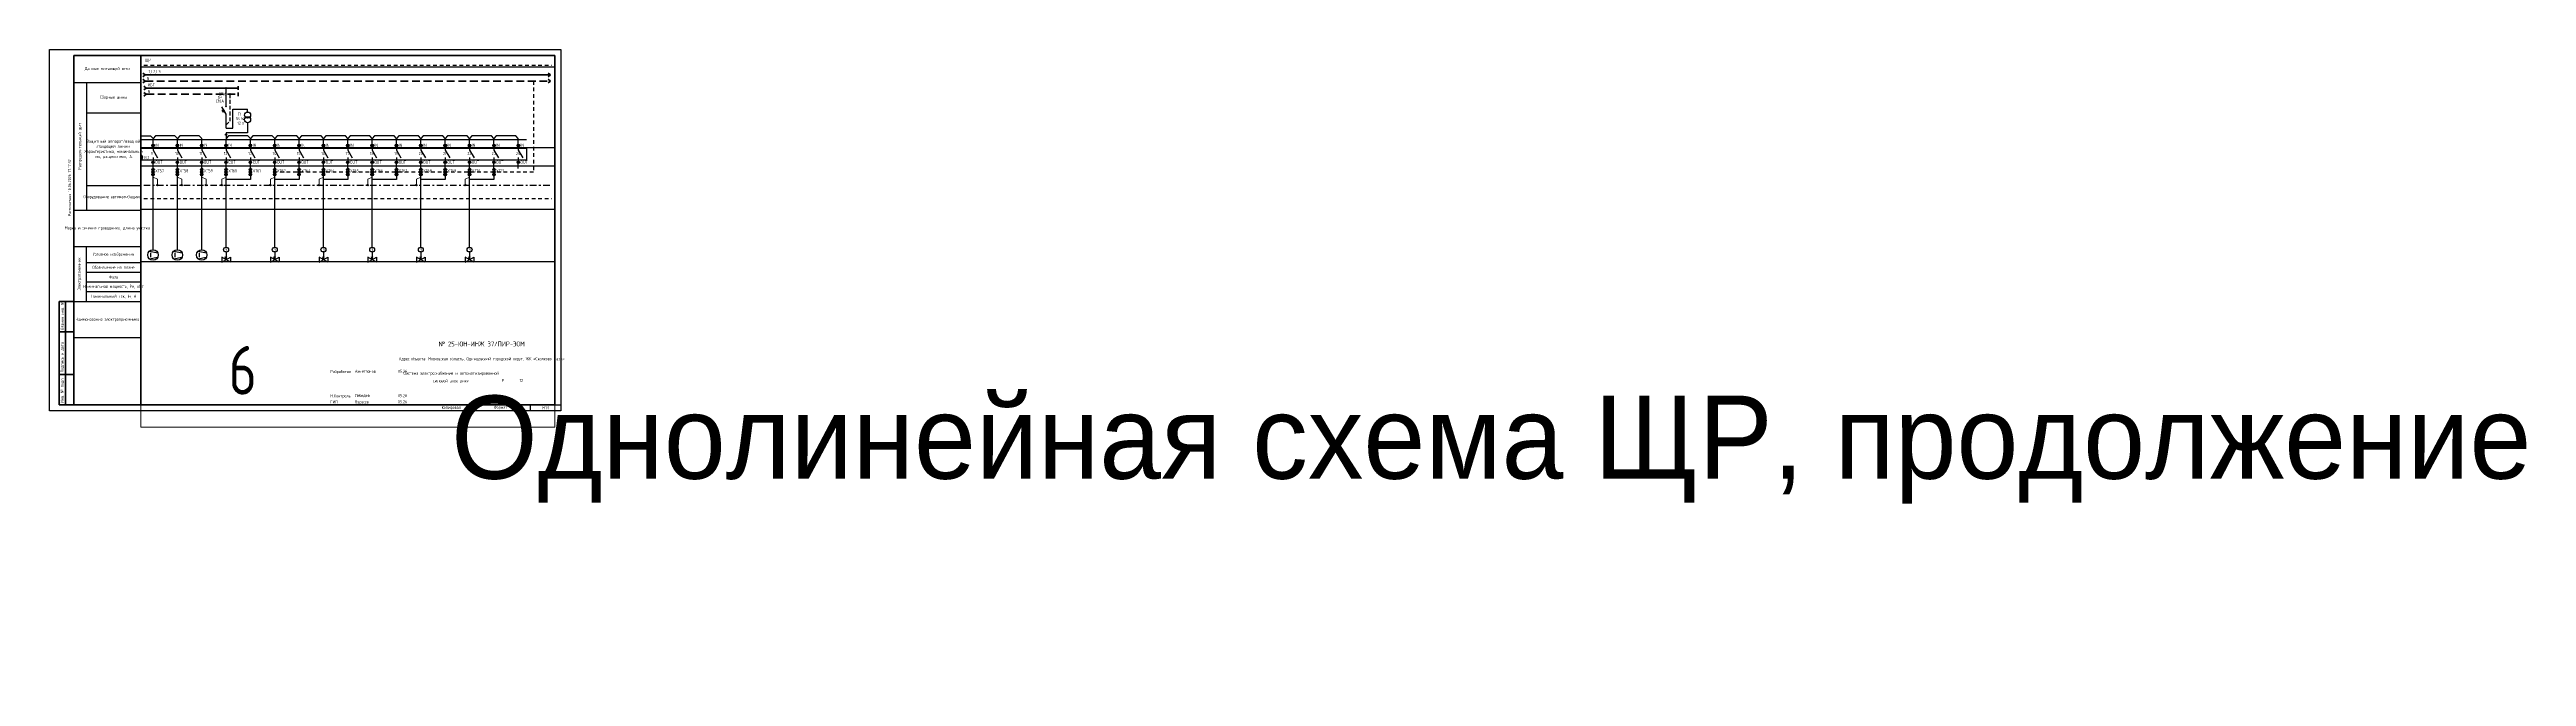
# Paper-space layout 'ЩР-1 (6)' of a CAD drawing. Header units: millimetres. Extents: x 0 to 2035, y -218 to 297.
# The model-space entities are those that its viewports show. They can reach past a viewport. Long polylines and large blocks are cut down to what shows.
import ezdxf
from ezdxf.enums import TextEntityAlignment as Align

# ---------------------------------------------------------------- set-up
doc = ezdxf.new("R2018")
doc.units = ezdxf.units.MM
for name, pattern in [('HIDDEN2', [4.7625, 3.175, -1.5875]), ('JIS_02_0.7', [1.35, 0.75, -0.6]), ('Штрихштриховая', [10.936111, 5.291667, -2.116667, 1.411111, -2.116667])]:
    doc.linetypes.add(name, pattern=pattern)
doc.layers.add('0-Область подсчета', color=152, linetype='Continuous', plot=False, transparency=0.5)
doc.layers.add('0_UNC Defpoints ЭОМ', color=6, linetype='Continuous', plot=False)
for name, color, linetype in [('0_UNC_11 Мот. Оборудование', 1, 'Continuous'), ('0_Рамка', 7, 'Continuous'), ('0_ХТ', 7, 'Continuous'), ('Нумерация QF', 7, 'Continuous')]:
    doc.layers.add(name, color=color, linetype=linetype)
doc.layers.add('_0_ PE_проводник', color=3, linetype='Штрихштриховая', lineweight=20)
doc.styles.get("Standard").update_dxf_attribs({"font": 'arial.ttf'})
doc.styles.add('UNC_A', font='GOST2304A.ttf')
doc.styles.add('UNC_GOST_Scheme', font='GOST2304A.ttf')
doc.styles.add('Unecom', font='GOST2304A.ttf', dxfattribs={"height": 2.5})
doc.styles.add('СПДС', font='isocpeur.ttf', dxfattribs={"width": 0.8, "height": 2.5})

# ---------------------------------------------------------------- blocks, each defined once
blk = doc.blocks.new('*U51')
at = {"lineweight": 60, "ltscale": 10}
for p, q in [((20, 292), (415, 292)), ((20, 5), (20, 292)), ((415, 292), (415, 5)), ((8, 90), (20, 90)), ((8, 5), (8, 90)), ((13, 90), (13, 5)), ((20, 90), (20, 5)), ((20, 90), (20, 5)), ((8, 65), (20, 65)), ((8, 30), (20, 30)), ((20, 5), (8, 5)), ((415, 5), (20, 5))]:
    blk.add_line(p, q, dxfattribs=at)
at = {"layer": '0_UNC Defpoints ЭОМ', "ltscale": 10}
blk.add_lwpolyline([(420, 0), (0, 0), (0, 297), (420, 297)], close=True, dxfattribs=at)
at = {"layer": '0_UNC Defpoints ЭОМ', "lineweight": 30}
blk.add_lwpolyline([(395, 5), (420, 5), (420, 0), (395, 0)], close=True, dxfattribs=at)
at = {"char_height": 2.5, "attachment_point": 4, "rotation": 90, "style": 'Unecom'}
for s, insert, width in [('{\\fGOST type A|b0|i1|c204|p34; }Взамен инв. №', (10.5, 65), 25), (' Подпись и дата', (10.5, 30), 35), (' Инв. № подл.', (10.5, 5), 24.419)]:
    blk.add_mtext(s, dxfattribs=dict(at, insert=insert, width=width))
at = {"style": 'Unecom'}
for s, insert, char_height, width, attachment_point, line_spacing_factor in [('Адрес объекта: Московская область, Одинцовский городской округ, ЖК «Сколково Парк»', (355, 42.5), 2.5, 115, 5, 1.5), ('№ 25-ЮН-ИНЖ 37/ПИР-ЭОМ', (355, 55), 4, 120, 5, 2), ('Разработал', (230.7, 32), 2.5, 20, 4, 2), ('Ахметзянов', (250.8, 32.5), 2.5, 19.921, 4, 2), ('05.26', (290, 32.5), 2.5, 10, 5, 2), ('Система электроснабжения и автоматизированной силовой электрики', (330, 27.5), 2.5, 70, 5, 1.5), ('Р', (372.5, 25), 2.5, 15, 5, 2), ('Н.Контроль', (230.7, 12), 2.5, 20, 4, 2), ('ГИП', (230.7, 7.3), 2.5, 20, 4, 2), ('Лебедев', (250.8, 12.5), 2.5, 19.921, 4, 2), ('Вересов', (250.8, 7), 2.5, 19.921, 4, 2), ('05.26', (290, 12.5), 2.5, 10, 5, 2), ('05.26', (290, 7.5), 2.5, 10, 5, 2)]:
    blk.add_mtext(s, dxfattribs=dict(at, insert=insert, char_height=char_height, width=width, attachment_point=attachment_point, line_spacing_factor=line_spacing_factor))
at = {"char_height": 2.5, "attachment_point": 4, "style": 'Unecom'}
for s, insert, width in [('Формат  ', (364.9, 2.6), 50), ('\\pi1; ', (250, -133.2), 20), ('\\pi1; ', (250, -133.2), 20), ('\\pxi0.4; ', (250, -133.2), 20), ('\\pi1; ', (512.5, -218.3), 20), ('\\pi1; ', (512.5, -218.3), 20), ('\\pxi0.4; ', (512.5, -218.3), 20)]:
    blk.add_mtext(s, dxfattribs=dict(at, insert=insert, width=width))
at = {"style": 'Unecom'}
blk.add_attdef('ЛИСТ_№', text='', height=2.5, dxfattribs=at).set_placement((387.5, 25), align=Align.MIDDLE_CENTER)
blk.add_attdef('КОЛ-ВО_ЛИСТОВ', text='', height=2.5, dxfattribs=at).set_placement((404.7, 23.7), align=Align.CENTER)
at = {"lineweight": 30, "flags": 104}
blk.add_attdef('ОПИСАНИЕ_ЛИСТА', text='', height=2.5, dxfattribs=at).set_placement((329.9, 12.5), align=Align.MIDDLE_CENTER)
at = {"style": 'Unecom', "flags": 8}
blk.add_attdef('ФОРМАТ_БУМАГИ', (379.4, 1.3), '', height=2.5, dxfattribs=at)
at = {"layer": '0_Рамка', "style": 'СПДС', "width": 0.8}
blk.add_text('Распечатано 18.06.2026 17:17:32', height=2.5, rotation=90, dxfattribs=at).set_placement((16.5, 160), align=Align.MIDDLE_LEFT)
at = {"layer": 'Defpoints', "insert": (330, 2.5), "char_height": 2.5, "width": 70, "attachment_point": 5, "style": 'Unecom'}
blk.add_mtext('Копировал', dxfattribs=at)
blk = doc.blocks.new('_Боковик_схема Юником')
at = {"color": 0, "lineweight": -2, "ltscale": 3}
blk.add_lwpolyline([(0, 232), (55, 232), (55, 0), (0, 0)], close=True, dxfattribs=at)
for points in [[(0, 210), (55, 210), (55, 125), (10.3, 125)], [(10.3, 210), (10.3, 105)], [(10.3, 185), (55, 185)], [(0, 105), (55, 105)], [(0, 75), (55, 75)], [(10, 75), (10, 30)], [(10, 62), (51.8, 62)], [(10, 62), (55, 62)], [(10, 54), (55, 54)], [(10, 46), (55, 46)], [(0, 30), (55, 30)], [(10, 38), (55, 38)]]:
    blk.add_lwpolyline(points, dxfattribs=at)
at = {"color": 0, "lineweight": -2, "char_height": 2.5, "attachment_point": 5, "style": 'Unecom'}
for s, insert, width in [('Данные питающей сети', (27.5, 221), 55), ('Сборные шины', (32.6, 197.5), 44.736), ('Защитный аппарат/вводной отходящей линии.\\PХарактеристика, номинальный ток, расцепитель, А.', (32.6, 155), 44.736), ('Оборудование автоматизации', (31, 115.7), 37.884), ('Марка и сечение проводника, длина участка', (27.5, 90), 55), ('Условное изображение', (32.5, 68.5), 45), ('Номинальная мощность, Рн, кВт', (32.5, 42), 45), ('Обозначение на плане', (32.5, 58), 45), ('Фаза', (32.5, 50), 45), ('Номинальный ток, Iн, А', (32.5, 34), 45), ('Наименование электроприемника', (27.5, 15), 55)]:
    blk.add_mtext(s, dxfattribs=dict(at, insert=insert, width=width))
at = {"color": 0, "lineweight": -2, "char_height": 2.5, "attachment_point": 5, "rotation": 90, "style": 'Unecom'}
for s, insert, width in [('Распределительный щит', (5.1, 157.5), 105), ('Электроприемник', (4.6, 52.5), 45)]:
    blk.add_mtext(s, dxfattribs=dict(at, insert=insert, width=width))
blk = doc.blocks.new('24-4')
for p, q in [((0, 19.8), (0, 23.7)), ((20, 19.8), (20, 23.7)), ((40, 19.8), (40, 23.7)), ((60, 19.8), (60, 23.7)), ((80, 19.8), (80, 23.7)), ((100, 19.8), (100, 23.7)), ((120, 19.8), (120, 23.7)), ((140, 19.8), (140, 23.7)), ((160, 19.8), (160, 23.7)), ((180, 19.8), (180, 23.7)), ((200, 19.8), (200, 23.7)), ((220, 19.8), (220, 23.7)), ((240, 19.8), (240, 23.7)), ((260, 19.8), (260, 23.7)), ((280, 19.8), (280, 23.7)), ((300, 19.8), (300, 23.7)), ((0, 17.8), (0, 15)), ((0, 15), (3.7, 8.6)), ((0, 9), (0, 5.9)), ((0, 0), (0, 3.9)), ((20, 17.8), (20, 15)), ((20, 15), (23.7, 8.6)), ((20, 9), (20, 5.9)), ((20, 0), (20, 3.9)), ((40, 17.8), (40, 15)), ((40, 15), (43.7, 8.6)), ((40, 9), (40, 5.9)), ((40, 0), (40, 3.9)), ((60, 17.8), (60, 15)), ((60, 15), (63.7, 8.6)), ((60, 9), (60, 5.9)), ((60, 0), (60, 3.9)), ((80, 17.8), (80, 15)), ((80, 15), (83.7, 8.6)), ((80, 9), (80, 5.9)), ((80, 0), (80, 3.9)), ((100, 17.8), (100, 15)), ((100, 15), (103.7, 8.6)), ((100, 9), (100, 5.9)), ((100, 0), (100, 3.9)), ((120, 17.8), (120, 15)), ((120, 15), (123.7, 8.6)), ((120, 9), (120, 5.9)), ((120, 0), (120, 3.9)), ((140, 17.8), (140, 15)), ((140, 15), (143.7, 8.6)), ((140, 9), (140, 5.9)), ((140, 0), (140, 3.9)), ((160, 17.8), (160, 15)), ((160, 15), (163.7, 8.6)), ((160, 9), (160, 5.9)), ((160, 0), (160, 3.9)), ((180, 17.8), (180, 15)), ((180, 15), (183.7, 8.6)), ((180, 9), (180, 5.9)), ((180, 0), (180, 3.9)), ((200, 17.8), (200, 15)), ((200, 15), (203.7, 8.6)), ((200, 9), (200, 5.9)), ((200, 0), (200, 3.9)), ((220, 17.8), (220, 15)), ((220, 15), (223.7, 8.6)), ((220, 9), (220, 5.9)), ((220, 0), (220, 3.9)), ((240, 17.8), (240, 15)), ((240, 15), (243.7, 8.6)), ((240, 9), (240, 5.9)), ((240, 0), (240, 3.9)), ((260, 17.8), (260, 15)), ((260, 15), (263.7, 8.6)), ((260, 9), (260, 5.9)), ((260, 0), (260, 3.9)), ((280, 17.8), (280, 15)), ((280, 15), (283.7, 8.6)), ((280, 9), (280, 5.9)), ((280, 0), (280, 3.9)), ((300, 17.8), (300, 15)), ((300, 15), (303.7, 8.6)), ((300, 9), (300, 5.9)), ((300, 0), (300, 3.9))]:
    blk.add_line(p, q)
for points in [[(-10, 16.7), (306.8, 16.7)], [(306.8, 6.7), (-9.9, 6.7)], [(306.8, 16.7), (306.8, 6.7)]]:
    blk.add_lwpolyline(points)
at = {"linetype": 'ByBlock', "lineweight": -2}
for points in [[(1.1, 19.4), (-1.1, 18.3)], [(1.1, 4.3), (-1.1, 5.4)], [(21.1, 19.4), (18.9, 18.3)], [(21.1, 4.3), (18.9, 5.4)], [(41.1, 19.4), (38.9, 18.3)], [(41.1, 4.3), (38.9, 5.4)], [(61.1, 19.4), (58.9, 18.3)], [(61.1, 4.3), (58.9, 5.4)], [(81.1, 19.4), (78.9, 18.3)], [(81.1, 4.3), (78.9, 5.4)], [(101.1, 19.4), (98.9, 18.3)], [(101.1, 4.3), (98.9, 5.4)], [(121.1, 19.4), (118.9, 18.3)], [(121.1, 4.3), (118.9, 5.4)], [(141.1, 19.4), (138.9, 18.3)], [(141.1, 4.3), (138.9, 5.4)], [(161.1, 19.4), (158.9, 18.3)], [(161.1, 4.3), (158.9, 5.4)], [(181.1, 19.4), (178.9, 18.3)], [(181.1, 4.3), (178.9, 5.4)], [(201.1, 19.4), (198.9, 18.3)], [(201.1, 4.3), (198.9, 5.4)], [(221.1, 19.4), (218.9, 18.3)], [(221.1, 4.3), (218.9, 5.4)], [(241.1, 19.4), (238.9, 18.3)], [(241.1, 4.3), (238.9, 5.4)], [(261.1, 19.4), (258.9, 18.3)], [(261.1, 4.3), (258.9, 5.4)], [(281.1, 19.4), (278.9, 18.3)], [(281.1, 4.3), (278.9, 5.4)], [(301.1, 19.4), (298.9, 18.3)], [(301.1, 4.3), (298.9, 5.4)]]:
    blk.add_lwpolyline(points, dxfattribs=at)
for centre in [(0, 18.8), (0, 4.9), (20, 18.8), (20, 4.9), (40, 18.8), (40, 4.9), (60, 18.8), (60, 4.9), (80, 18.8), (80, 4.9), (100, 18.8), (100, 4.9), (120, 18.8), (120, 4.9), (140, 18.8), (140, 4.9), (160, 18.8), (160, 4.9), (180, 18.8), (180, 4.9), (200, 18.8), (200, 4.9), (220, 18.8), (220, 4.9), (240, 18.8), (240, 4.9), (260, 18.8), (260, 4.9), (280, 18.8), (280, 4.9), (300, 18.8), (300, 4.9)]:
    blk.add_circle(centre, 1)
blk.add_open_spline([(-10, 16.7), (-12.6, 12.9), (-6.6, 10.3), (-9.9, 6.7), (-9.9, 6.7)], degree=3)
at = {"char_height": 2.5, "attachment_point": 1, "style": 'UNC_A'}
for s, width, heights, insert in [('9', 4.985, [3.08], (-1.8, 13.5)), ('IN', 3.09, [3.08], (1.8, 20.3)), ('OUT', 4.68, [3.08], (1.8, 6.3)), ('10', 4.985, [3.08], (18.2, 13.5)), ('IN', 3.09, [3.08], (21.8, 20.3)), ('OUT', 4.68, [3.08], (21.8, 6.3)), ('11', 4.985, [3.08], (38.2, 13.5)), ('IN', 3.09, [3.08], (41.8, 20.3)), ('OUT', 4.68, [3.08], (41.8, 6.3)), ('12', 4.985, [3.08], (58.2, 13.5)), ('IN', 3.09, [3.08], (61.8, 20.3)), ('OUT', 4.68, [3.08], (61.8, 6.3)), ('13', 4.985, [3.08], (78.2, 13.5)), ('IN', 3.09, [3.08], (81.8, 20.3)), ('OUT', 4.68, [3.08], (81.8, 6.3)), ('14', 4.985, [3.08], (98.2, 13.5)), ('IN', 3.09, [3.08], (101.8, 20.3)), ('OUT', 4.68, [3.08], (101.8, 6.3)), ('15', 4.985, [3.08], (118.2, 13.5)), ('IN', 3.09, [3.08], (121.8, 20.3)), ('OUT', 4.68, [3.08], (121.8, 6.3)), ('16', 4.985, [3.08], (138.2, 13.5)), ('IN', 3.09, [3.08], (141.8, 20.3)), ('OUT', 4.68, [3.08], (141.8, 6.3)), ('17', 4.985, [3.08], (158.2, 13.5)), ('IN', 3.09, [3.08], (161.8, 20.3)), ('OUT', 4.68, [3.08], (161.8, 6.3)), ('18', 14.312, [4.09], (178.2, 13.5)), ('IN', 3.09, [3.08], (181.8, 20.3)), ('OUT', 4.68, [3.08], (181.8, 6.3)), ('19', 4.985, [3.08], (198.2, 13.5)), ('IN', 3.09, [3.08], (201.8, 20.3)), ('OUT', 4.68, [3.08], (201.8, 6.3)), ('20', 4.985, [3.08], (218.2, 13.5)), ('IN', 3.09, [3.08], (221.8, 20.3)), ('OUT', 4.68, [3.08], (221.8, 6.3)), ('21', 4.985, [3.08], (238.2, 13.5)), ('IN', 3.09, [3.08], (241.8, 20.3)), ('OUT', 4.68, [3.08], (241.8, 6.3)), ('22', 4.985, [3.08], (258.2, 13.5)), ('IN', 3.09, [3.08], (261.8, 20.3)), ('OUT', 4.68, [3.08], (261.8, 6.3)), ('23', 4.985, [3.08], (278.2, 13.5)), ('IN', 3.09, [3.08], (281.8, 20.3)), ('OUT', 4.68, [3.08], (281.8, 6.3)), ('24', 4.985, [3.08], (298.2, 13.5)), ('IN', 3.09, [3.08], (301.8, 20.3)), ('OUT', 4.68, [3.08], (301.8, 6.3))]:
    blk.add_mtext_dynamic_manual_height_columns(s, width=width, gutter_width=12.5, heights=heights, dxfattribs=dict(at, insert=insert))
blk = doc.blocks.new('*U269')
at = {"lineweight": 40}
for p, q in [((0, 0), (-2, 1.5)), ((0, 0), (-2, -1.5)), ((332.8, 0), (330.8, 1.5)), ((332.8, 0), (330.8, -1.5)), ((0, -5), (-2, -3.5)), ((0, -5), (-2, -6.5)), ((332.8, -5), (330.8, -3.5)), ((332.8, -5), (330.8, -6.5))]:
    blk.add_line(p, q, dxfattribs=at)
at = {"linetype": 'ByBlock', "lineweight": 40}
blk.add_lwpolyline([(0, 0), (332.8, 0)], dxfattribs=at)
at = {"color": 4, "linetype": 'HIDDEN2', "lineweight": 40, "ltscale": 2}
blk.add_lwpolyline([(0, -5), (332.8, -5)], dxfattribs=at)
at = {"insert": (1.2, -1.6), "char_height": 2.5, "attachment_point": 1, "style": 'UNC_A'}
blk.add_mtext_dynamic_manual_height_columns('N', width=3.844, gutter_width=12.5, heights=[0], dxfattribs=at)
at = {"style": 'UNC_A'}
blk.add_attdef('ЛИНИЯ', (1, 1.5), '', height=2.5, dxfattribs=at)
blk = doc.blocks.new('*U89')
at = {"color": 0}
for p, q in [((-1.7, 1.8), (2.3, 1.1)), ((-1, -1), (-1, 1)), ((-1.7, -1.8), (2.2, -1.1))]:
    blk.add_line(p, q, dxfattribs=at)
blk.add_circle((0, 0), 2.5, dxfattribs=at)
at = {"color": 18, "true_color": 0x000000, "style": 'Unecom'}
blk.add_attdef('V.', (-0.8, 5.8), '', height=2.5, dxfattribs=at)
blk = doc.blocks.new('XT')
at = {"color": 32, "true_color": 0xcd6928}
for p, q in [((0.8, 0), (-1, -1.8)), ((1, -0.2), (-0.8, -2))]:
    blk.add_line(p, q, dxfattribs=at)
at = {"color": 5}
for p, q in [((0.8, -2), (-1, -3.8)), ((1, -2.2), (-0.8, -4))]:
    blk.add_line(p, q, dxfattribs=at)
at = {"color": 3}
for p, q in [((0.8, -4), (-1, -5.8)), ((1, -4.2), (-0.8, -6))]:
    blk.add_line(p, q, dxfattribs=at)
at = {"color": 32, "true_color": 0xcd6928}
blk.add_circle((0, -1), 1, dxfattribs=at)
at = {"color": 5}
blk.add_circle((0, -3), 1, dxfattribs=at)
at = {"color": 3}
blk.add_circle((0, -5), 1, dxfattribs=at)
at = {"style": 'UNC_A'}
blk.add_attdef('1', (1.7, 0.1), '', height=2.5, dxfattribs=at)
blk = doc.blocks.new('*U234')
at = {"color": 0, "linetype": 'ByBlock'}
for p, q in [((-1.3, 2.3), (1.3, -2.3)), ((-1.3, -2.3), (1.3, 2.3)), ((1.3, 2.3), (-1.3, 2.3)), ((0, 0), (1.5, 0.4)), ((3.9, 0), (0, 0)), ((0, 0), (1.5, -0.4)), ((1.3, -2.3), (-1.3, -2.3))]:
    blk.add_line(p, q, dxfattribs=at)
blk.add_circle((5.2, 0), 1.3, dxfattribs=at)
at = {"color": 0, "linetype": 'ByBlock', "style": 'UNC_GOST_Scheme'}
blk.add_text('Э', height=1.73, rotation=270, dxfattribs=at).set_placement((5.2, 0), align=Align.MIDDLE_CENTER)
at = {"color": 18, "true_color": 0x000000, "style": 'Unecom'}
blk.add_attdef('EK.', (-1.6, 7.7), '', height=2.5, dxfattribs=at)
blk = doc.blocks.new('*U306')
for p, q in [((0, -42.8), (-3.5, -36.7)), ((-0.4, -36.6), (0.4, -35.9)), ((0.4, -36.6), (-0.4, -35.9)), ((0, -36.3), (0, -21.3)), ((0, -54.3), (0, -42.8))]:
    blk.add_line(p, q)
at = {"color": 4, "linetype": 'HIDDEN2'}
for p in [(3, -26.3), (0, -51.6)]:
    blk.add_line(p, (3, -48.6), dxfattribs=at)
blk.add_lwpolyline([(-2.1, -41.1), (-3.1, -39.4), (-2.3, -38.9), (-1.3, -40.6)], close=True)
for centre in [(0, -21.3), (3, -26.3)]:
    blk.add_circle(centre, 0.5)
at = {"insert": (-6.2, -24.9), "char_height": 2.5, "attachment_point": 1, "style": 'Unecom'}
blk.add_mtext_dynamic_manual_height_columns('\\pxql;QF', width=5.707, gutter_width=12.5, heights=[4.37], dxfattribs=at)
at = {"style": 'Unecom'}
for tag, p in [('P', (-3.4, -30.4)), ('A', (-1.7, -33.3))]:
    blk.add_attdef(tag, text='', height=2.5, dxfattribs=at).set_placement(p, align=Align.RIGHT)
blk.add_attdef('N', (-3.2, -27.4), '', height=2.5, dxfattribs=at)
blk = doc.blocks.new('*U307')
at = {"lineweight": 40}
for p, q in [((0, 0), (-2, 1.5)), ((0, 0), (-2, -1.5)), ((0, -5), (-2, -3.5)), ((0, -5), (-2, -6.5))]:
    blk.add_line(p, q, dxfattribs=at)
at = {"linetype": 'ByBlock', "lineweight": 40}
for points in [[(0, 0), (75.4, 0)], [(75.4, 1.5), (75.4, -1.5)], [(75.4, -3.5), (75.4, -6.5)]]:
    blk.add_lwpolyline(points, dxfattribs=at)
at = {"color": 4, "linetype": 'HIDDEN2', "lineweight": 40, "ltscale": 2}
blk.add_lwpolyline([(0, -5), (75.4, -5)], dxfattribs=at)
at = {"insert": (1.2, -1.6), "char_height": 2.5, "attachment_point": 1, "style": 'UNC_A'}
blk.add_mtext_dynamic_manual_height_columns('N', width=3.844, gutter_width=12.5, heights=[0], dxfattribs=at)
at = {"style": 'UNC_A'}
blk.add_attdef('ЛИНИЯ', (1, 1.5), '', height=2.5, dxfattribs=at)
blk = doc.blocks.new('БП')
at = {"color": 0, "lineweight": 25}
for p, q in [((0, -2.5), (0, 0)), ((0, -11.3), (0, -13.8))]:
    blk.add_line(p, q, dxfattribs=at)
for centre in [(0, -5), (0, -8.8)]:
    blk.add_circle(centre, 2.5, dxfattribs=at)
at = {"lineweight": 25, "char_height": 2.5, "attachment_point": 1, "style": 'UNC_A'}
for s, width, insert in [('T', 2.5, (-8.1, -3)), ('W', 2.482, (-5.4, -6.6)), ('V', 2.598, (-4.9, -10.5))]:
    blk.add_mtext_dynamic_manual_height_columns(s, width=width, gutter_width=12.5, heights=[0], dxfattribs=dict(at, insert=insert))
at = {"lineweight": 25, "style": 'UNC_A'}
for tag, p in [('W', (-6, -9.1)), ('V', (-5.6, -12.9))]:
    blk.add_attdef(tag, text='', height=2.5, dxfattribs=at).set_placement(p, align=Align.RIGHT)
blk.add_attdef('N', (-6.2, -5.5), '', height=2.5, dxfattribs=at)

msp = doc.modelspace()

# ---------------------------------------------------------------- linework, layer by layer
at = {"color": 6}
for points in [[(1755, 1577.99), (1415, 1577.99), (1415, 1290.99), (1755, 1290.99), (1755, 1577.99)], [(2095, 1577.99), (1755, 1577.99), (1755, 1290.99), (2095, 1290.99), (2095, 1577.99)], [(2435, 1577.99), (2095, 1577.99), (2095, 1290.99), (2435, 1290.99), (2435, 1577.99)]]:
    msp.add_lwpolyline(points, dxfattribs=at)
at = {"linetype": 'JIS_02_0.7', "ltscale": 4}
for points in [[(1757.499, 1570.16), (2092.679, 1570.16)], [(1757.499, 1460.471), (2092.679, 1460.471)]]:
    msp.add_lwpolyline(points, dxfattribs=at)
at = {"color": 4, "linetype": 'JIS_02_0.7', "ltscale": 4}
msp.add_lwpolyline([(2077.582, 1557.041), (2077.582, 1482.249), (1865, 1482.248)], dxfattribs=at)
for points in [[(1825, 1518.239), (1830.644, 1518.239), (1830.644, 1534.046), (1842.703, 1534.046)], [(1755.059, 1511.949), (1763, 1511.949), (1765, 1509.949), (1765, 1508.949)], [(1785, 1508.949), (1785, 1509.949), (1783, 1511.949), (1767, 1511.949), (1765, 1509.949), (1765, 1508.949)], [(1805, 1508.949), (1805, 1509.949), (1803, 1511.949), (1787, 1511.949), (1785, 1509.949), (1785, 1508.949)], [(1842.703, 1520.626), (1842.703, 1514.517), (1825, 1514.517), (1825, 1513.081)], [(1825, 1513.081), (1825, 1508.949)], [(1845, 1508.949), (1845, 1509.949), (1843, 1511.949), (1827, 1511.949), (1825, 1509.949), (1825, 1508.949)], [(1865, 1508.949), (1865, 1509.949), (1863, 1511.949), (1847, 1511.949), (1845, 1509.949), (1845, 1508.949)], [(1885, 1508.949), (1885, 1509.949), (1883, 1511.949), (1867, 1511.949), (1865, 1509.949), (1865, 1508.949)], [(1905, 1508.949), (1905, 1509.949), (1903, 1511.949), (1887, 1511.949), (1885, 1509.949), (1885, 1508.949)], [(1925, 1508.949), (1925, 1509.949), (1923, 1511.949), (1907, 1511.949), (1905, 1509.949), (1905, 1508.949)], [(1945, 1508.949), (1945, 1509.949), (1943, 1511.949), (1927, 1511.949), (1925, 1509.949), (1925, 1508.949)], [(1965, 1508.949), (1965, 1509.949), (1963, 1511.949), (1947, 1511.949), (1945, 1509.949), (1945, 1508.949)], [(1985, 1508.949), (1985, 1509.949), (1983, 1511.949), (1967, 1511.949), (1965, 1509.949), (1965, 1508.949)], [(2005, 1508.949), (2005, 1509.949), (2003, 1511.949), (1987, 1511.949), (1985, 1509.949), (1985, 1508.949)], [(2025, 1508.949), (2025, 1509.949), (2023, 1511.949), (2007, 1511.949), (2005, 1509.949), (2005, 1508.949)], [(2045, 1508.949), (2045, 1509.949), (2043, 1511.949), (2027, 1511.949), (2025, 1509.949), (2025, 1508.949)], [(2065, 1508.949), (2065, 1509.949), (2063, 1511.949), (2047, 1511.949), (2045, 1509.949), (2045, 1508.949)], [(1764.998, 1418.422), (1765, 1481.249)], [(1764.998, 1418.422), (1765, 1481.249)], [(1784.998, 1418.422), (1785, 1481.249)], [(1784.998, 1418.422), (1785, 1481.249)], [(1804.998, 1418.422), (1805, 1481.249)], [(1804.998, 1418.422), (1805, 1481.249)], [(1824.998, 1420.486), (1825, 1481.249)], [(1845, 1481.252), (1845, 1476.252), (1825, 1476.252)], [(1864.998, 1420.486), (1865, 1481.249)], [(1885, 1481.252), (1885, 1476.252), (1865, 1476.252)], [(1904.998, 1420.486), (1905, 1481.249)], [(1925, 1481.252), (1925, 1476.252), (1905, 1476.252)], [(1944.998, 1420.486), (1945, 1481.249)], [(1965, 1481.252), (1965, 1476.252), (1945, 1476.252)], [(1984.998, 1420.486), (1985, 1481.249)], [(2005, 1481.252), (2005, 1476.252), (1985, 1476.252)], [(2024.998, 1420.486), (2025, 1481.249)], [(2045, 1481.252), (2045, 1476.252), (2025, 1476.252)]]:
    msp.add_lwpolyline(points)
at = {"color": 1}
msp.add_lwpolyline([(1755.059, 1508.949), (2071.828, 1508.949)], dxfattribs=at)
at = {"color": 3, "linetype": 'Штрихштриховая'}
msp.add_lwpolyline([(1757.499, 1471.568), (2092.679, 1471.568)], dxfattribs=at)
at = {"color": 0, "linetype": 'ByBlock', "lineweight": -3}
for centre in [(1825, 1513.081), (1768.573, 1471.545), (1788.573, 1471.545), (1808.573, 1471.545), (1821.43, 1471.543), (1861.43, 1471.543), (1901.43, 1471.543), (1941.43, 1471.543), (1981.43, 1471.543), (2021.43, 1471.543)]:
    msp.add_circle(centre, 0.575, dxfattribs=at)
at = {"layer": '0-Область подсчета'}
for points in [[(147.309, 1584.367), (6296.248, 1584.367), (6296.248, 1408.375), (147.309, 1408.375)], [(150.349, 1568.697), (6220.211, 1568.697), (6220.211, 1502.163), (150.349, 1502.163)], [(142.142, 1487.401), (6300.609, 1487.401), (6300.609, 1451.513), (142.142, 1451.513)]]:
    msp.add_lwpolyline(points, close=True, dxfattribs=at)
at = {"layer": '_0_ PE_проводник'}
for points in [[(1768.573, 1471.545), (1768.573, 1476.313), (1765, 1477.936)], [(1788.573, 1471.545), (1788.573, 1476.313), (1785, 1477.936)], [(1808.573, 1471.545), (1808.573, 1476.313), (1805, 1477.936)], [(1821.43, 1471.543), (1821.427, 1476.311), (1825, 1477.936)], [(1861.43, 1471.543), (1861.427, 1476.311), (1865, 1477.936)], [(1901.43, 1471.543), (1901.427, 1476.311), (1905, 1477.936)], [(1941.43, 1471.543), (1941.427, 1476.311), (1945, 1477.936)], [(1981.43, 1471.543), (1981.427, 1476.311), (1985, 1477.936)], [(2021.43, 1471.543), (2021.427, 1476.311), (2025, 1477.936)]]:
    msp.add_lwpolyline(points, dxfattribs=at)

# ---------------------------------------------------------------- block references
for name, p, values in [('*U269', (1758.671, 1562.041), {'ЛИНИЯ': 'L1,L2,L3'}), ('*U307', (1759.499, 1551.207), {'ЛИНИЯ': 'ИБП'})]:
    msp.add_blockref(name, p).add_auto_attribs(values)
at = {"color": 1}
ref = msp.add_blockref('*U306', (1825, 1572.547), dxfattribs=at)
ref.add_attrib('P', '1P', dxfattribs={"height": 2.5, "style": 'Unecom'}).set_placement((1821.604, 1542.113), align=Align.RIGHT)
ref.add_attrib('A', 'С10А', dxfattribs={"height": 2.5, "style": 'Unecom'}).set_placement((1823.297, 1539.267), align=Align.RIGHT)
at = {"color": 244, "true_color": 0x991b1e}
msp.add_blockref('БП', (1842.703, 1534.046), dxfattribs=at).add_auto_attribs({'N': '1', 'W': '54', 'V': '12'})
msp.add_blockref('24-4', (1765, 1485.249))
ref = msp.add_blockref('XT', (1765, 1485.248))
ref.add_attrib('1', 'XT', (1766.748, 1482.006), dxfattribs={"height": 2.5, "style": 'UNC_A'})
ref = msp.add_blockref('XT', (1785, 1485.248))
ref.add_attrib('1', 'XT', (1786.748, 1482.006), dxfattribs={"height": 2.5, "style": 'UNC_A'})
ref = msp.add_blockref('XT', (1805, 1485.248))
ref.add_attrib('1', 'XT', (1806.748, 1482.006), dxfattribs={"height": 2.5, "style": 'UNC_A'})
ref = msp.add_blockref('XT', (1825, 1485.248))
ref.add_attrib('1', 'XT', (1826.748, 1482.006), dxfattribs={"height": 2.5, "style": 'UNC_A'})
ref = msp.add_blockref('XT', (1845, 1485.248))
ref.add_attrib('1', 'XT', (1846.748, 1482.006), dxfattribs={"height": 2.5, "style": 'UNC_A'})
ref = msp.add_blockref('XT', (1865, 1485.248))
ref.add_attrib('1', 'XT', (1866.748, 1482.006), dxfattribs={"height": 2.5, "style": 'UNC_A'})
ref = msp.add_blockref('XT', (1885, 1485.248))
ref.add_attrib('1', 'XT', (1886.748, 1482.006), dxfattribs={"height": 2.5, "style": 'UNC_A'})
ref = msp.add_blockref('XT', (1905, 1485.248))
ref.add_attrib('1', 'XT', (1906.748, 1482.006), dxfattribs={"height": 2.5, "style": 'UNC_A'})
ref = msp.add_blockref('XT', (1925, 1485.248))
ref.add_attrib('1', 'XT', (1926.748, 1482.006), dxfattribs={"height": 2.5, "style": 'UNC_A'})
ref = msp.add_blockref('XT', (1945, 1485.248))
ref.add_attrib('1', 'XT', (1946.748, 1482.006), dxfattribs={"height": 2.5, "style": 'UNC_A'})
ref = msp.add_blockref('XT', (1965, 1485.248))
ref.add_attrib('1', 'XT', (1966.748, 1482.006), dxfattribs={"height": 2.5, "style": 'UNC_A'})
ref = msp.add_blockref('XT', (1985, 1485.248))
ref.add_attrib('1', 'XT', (1986.748, 1482.006), dxfattribs={"height": 2.5, "style": 'UNC_A'})
ref = msp.add_blockref('XT', (2005, 1485.248))
ref.add_attrib('1', 'XT', (2006.748, 1482.006), dxfattribs={"height": 2.5, "style": 'UNC_A'})
ref = msp.add_blockref('XT', (2025, 1485.248))
ref.add_attrib('1', 'XT', (2026.748, 1482.006), dxfattribs={"height": 2.5, "style": 'UNC_A'})
ref = msp.add_blockref('XT', (2045, 1485.248))
ref.add_attrib('1', 'XT', (2046.748, 1482.006), dxfattribs={"height": 2.5, "style": 'UNC_A'})
at = {"color": 4, "xscale": 1.723700648534968, "yscale": 1.723700648534968, "zscale": 1.723700648534968}
for p in [(1765, 1414.092), (1785, 1414.092), (1805, 1414.092)]:
    msp.add_blockref('*U89', p, dxfattribs=at)
at = {"layer": '0_UNC_11 Мот. Оборудование', "color": 1, "xscale": 1.561594362421454, "yscale": 1.561594362421454, "zscale": 1.561594362421454, "rotation": 90}
for p in [(1824.998, 1410.328), (1864.998, 1410.328), (1904.998, 1410.328), (1944.998, 1410.328), (1984.998, 1410.328), (2024.998, 1410.328)]:
    msp.add_blockref('*U234', p, dxfattribs=at)

# ---------------------------------------------------------------- texts
at = {"color": 1, "insert": (1757.847, 1495.323), "char_height": 2.5, "attachment_point": 1, "style": 'Unecom'}
msp.add_mtext_dynamic_manual_height_columns('R.1', width=11.00949, gutter_width=12.5, heights=[0], dxfattribs=at)
at = {"layer": '0_ХТ', "char_height": 2.5, "attachment_point": 4, "style": 'Unecom'}
for s, insert in [('57', (1770.511, 1483.329)), ('58', (1790.511, 1483.329)), ('59', (1810.511, 1483.329)), ('60', (1830.511, 1483.329)), ('61', (1850.511, 1483.329)), ('62', (1870.511, 1483.329)), ('63', (1890.511, 1483.329)), ('64', (1910.511, 1483.329)), ('65', (1930.511, 1483.329)), ('66', (1950.511, 1483.329)), ('67', (1970.511, 1483.329)), ('68', (1990.511, 1483.329)), ('69', (2010.511, 1483.329)), ('70', (2030.511, 1483.329)), ('71', (2050.511, 1483.329))]:
    msp.add_mtext_dynamic_manual_height_columns(s, width=10.42076, gutter_width=12.5, heights=[0], dxfattribs=dict(at, insert=insert))
at = {"layer": 'Defpoints', "color": 6, "insert": (1827.024, 1339.307), "char_height": 40, "attachment_point": 1, "style": 'Unecom'}
msp.add_mtext_dynamic_manual_height_columns('6', width=99.92054, gutter_width=12.5, heights=[0], dxfattribs=at)
at = {"layer": 'Нумерация QF', "char_height": 2.5, "style": 'Unecom'}
for s, width, insert, attachment_point in [('ЩР', 13.62236, (1758.367, 1575.564), 1), ('46', 7.51, (1821.751, 1546.376), 4)]:
    msp.add_mtext_dynamic_manual_height_columns(s, width=width, gutter_width=12.5, heights=[0], dxfattribs=dict(at, insert=insert, attachment_point=attachment_point))

psp = doc.layouts.new('ЩР-1 (6)')

# ---------------------------------------------------------------- block references
at = {"ltscale": 100}
ref = psp.add_blockref('*U51', (0, 0), dxfattribs=at)
ref.add_attrib('ФОРМАТ_БУМАГИ', 'А3', (379.4, 1.3), dxfattribs={"height": 2.5, "style": 'Unecom'})
ref.add_attrib('ЛИСТ_№', '12', dxfattribs={"height": 2.5, "style": 'Unecom'}).set_placement((387.5, 25), align=Align.MIDDLE_CENTER)
lines = psp.add_mtext('Однолинейная схема ЩР, продолжение', dxfattribs={"insert": (329.9, 12.5), "char_height": 68.284, "attachment_point": 1})
ref.add_attrib('ОПИСАНИЕ_ЛИСТА', '', (329.9, 12.5), dxfattribs={"flags": 104}).embed_mtext(lines)
at = {"lineweight": -3}
psp.add_blockref('_Боковик_схема Юником', (20, 60), dxfattribs=at)

# ---------------------------------------------------------------- texts
at = {"insert": (407.5, 2.5), "char_height": 2.5, "width": 25, "attachment_point": 5, "line_spacing_factor": 2, "style": 'Unecom'}
psp.add_mtext('М1:1', dxfattribs=at)

# ---------------------------------------------------------------- viewports
at = {"layer": 'Defpoints', "color": 6}
psp.add_viewport(center=(245, 139.3), size=(340, 305.449), view_center_point=(1925, 1425.266), view_height=305.44904, dxfattribs=at)

doc.saveas('drawing.dxf')
